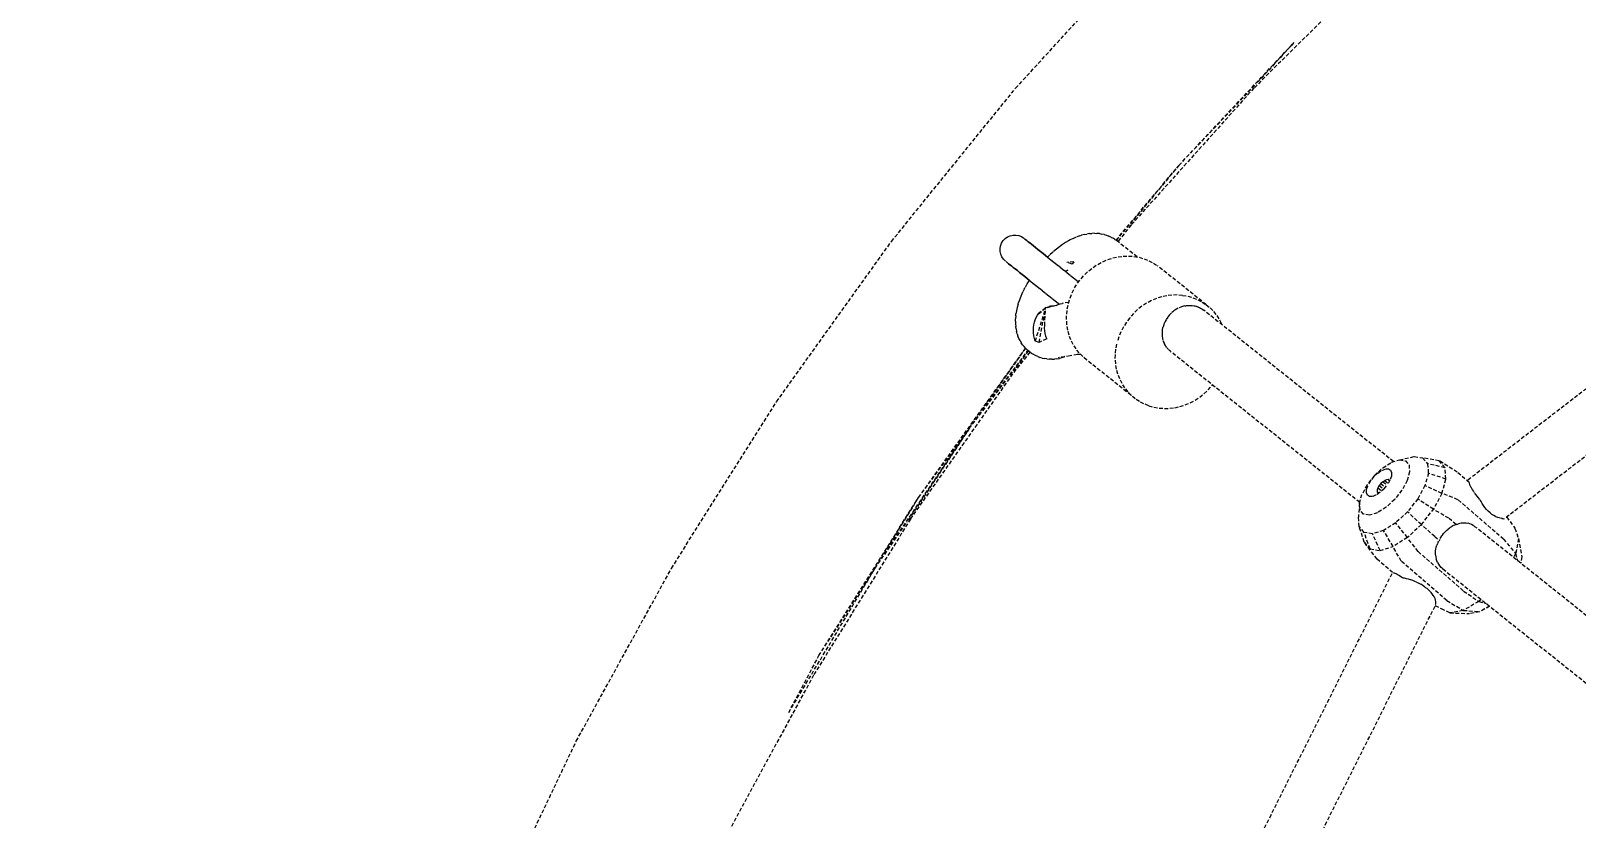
# Model space of a CAD drawing. Header units: millimetres. Extents: x -3111 to 2953, y -2449 to 2811.
# Drawn here: x -868 to -343, y 671 to 938 of the extents above; entities that cross this region are included whole.
import ezdxf

# ---------------------------------------------------------------- set-up
doc = ezdxf.new("R2010")
doc.units = ezdxf.units.MM
doc.linetypes.add('HIDDEN', pattern=[1.905, 1.27, -0.635])
for name, color, linetype in [('DIKOM_ЗОНА', 90, 'Continuous'), ('DIKOM_ОБЪЕКТ', 7, 'Continuous'), ('DIKOM_РАЗМЕР_ЗОНА', 7, 'Continuous'), ('DIKOM_РАЗМЕР_ОБЪЕКТА', 7, 'Continuous')]:
    doc.layers.add(name, color=color, linetype=linetype)
doc.styles.add('style1', font='arialbd.ttf', dxfattribs={"width": 0.8})
doc.dimstyles.new('1-50', dxfattribs={"dimtxt": 300, "dimasz": 200, "dimexe": 100, "dimexo": 0, "dimgap": 100, "dimtad": 1, "dimtxsty": 'style1', "dimcen": 200, "dimclrd": 7, "dimclre": 7, "dimclrt": 7, "dimadec": 1, "dimazin": 2, "dimtfac": 1, "dimtmove": 0, "dimatfit": 2, "dimfxl": 0, "dimlwd": 25, "dimlwe": 18, "dimarcsym": 0})

# ---------------------------------------------------------------- blocks, each defined once
blk = doc.blocks.new('*D0')
at = {"layer": 'Defpoints', "color": 0, "transparency": 16777216}
for p in [(1362.98, 623.05), (-717.19, -260.39)]:
    blk.add_point(p, dxfattribs=at)
at = {"layer": 'DIKOM_РАЗМЕР_ОБЪЕКТА', "color": 7, "lineweight": 25, "transparency": 16777216}
for p, q in [((1362.98, 623.05), (2780.32, 1224.99)), ((-533.11, -182.21), (1178.9, 544.87))]:
    blk.add_line(p, q, dxfattribs=at)
at = {"layer": 'DIKOM_РАЗМЕР_ОБЪЕКТА', "color": 7, "transparency": 16777216}
for points in [[(1165.87, 575.55), (1191.93, 514.19), (1362.98, 623.05)], [(-546.14, -151.53), (-520.08, -212.89), (-717.19, -260.39)]]:
    blk.add_solid(points, dxfattribs=at)
at = {"layer": 'DIKOM_РАЗМЕР_ОБЪЕКТА', "color": 7, "transparency": 16777216, "insert": (2050.93, 1228.64), "char_height": 300, "attachment_point": 5, "rotation": 23.0107, "style": 'style1'}
blk.add_mtext('{\\fArial|b0|i0|c204|p34;\\H1.16667x;∅2260}', dxfattribs=at)
blk = doc.blocks.new('*D1')
at = {"layer": 'Defpoints', "color": 0, "transparency": 16777216}
for p in [(302.22, 2811.22), (-2635.43, -2447.87), (386.74, -2447.87)]:
    blk.add_point(p, dxfattribs=at)
at = {"layer": 'DIKOM_РАЗМЕР_ЗОНА', "color": 7, "lineweight": 18, "transparency": 16777216}
for p, q in [((302.22, 2811.22), (-2735.43, 2811.22)), ((386.74, -2447.87), (-2735.43, -2447.87))]:
    blk.add_line(p, q, dxfattribs=at)
at = {"layer": 'DIKOM_РАЗМЕР_ЗОНА', "color": 7, "lineweight": 25, "transparency": 16777216}
blk.add_line((-2635.43, 2611.22), (-2635.43, -2247.87), dxfattribs=at)
at = {"layer": 'DIKOM_РАЗМЕР_ЗОНА', "color": 7, "transparency": 16777216}
for points in [[(-2668.76, 2611.22), (-2602.09, 2611.22), (-2635.43, 2811.22)], [(-2668.76, -2247.87), (-2602.09, -2247.87), (-2635.43, -2447.87)]]:
    blk.add_solid(points, dxfattribs=at)
at = {"layer": 'DIKOM_РАЗМЕР_ЗОНА', "color": 7, "transparency": 16777216, "insert": (-2914.13, 265.93), "char_height": 300, "attachment_point": 5, "rotation": 90, "style": 'style1'}
blk.add_mtext('{\\fArial|b0|i0|c204|p34;\\H1.16667x;5260}', dxfattribs=at)

msp = doc.modelspace()

# ---------------------------------------------------------------- linework, layer by layer
at = {"layer": 'DIKOM_ЗОНА', "color": 3, "lineweight": 15}
msp.add_circle((322.894, 181.327), 2629.975, dxfattribs=at)
at = {"layer": 'DIKOM_ОБЪЕКТ', "color": 7, "linetype": 'HIDDEN', "lineweight": 15}
for p, q in [((-84.198, 1013.618), (-379.678, 785.747)), ((-75.78, 997.38), (-366.757, 772.981)), ((-533.098, 919.02), (-487.893, 968.434)), ((-407.762, 963.026), (-452.124, 919.066)), ((-477.623, 892.823), (-438.518, 934.524)), ((-438.518, 934.524), (-451.498, 920.361)), ((-575.296, 867.015), (-533.098, 919.02)), ((-452.124, 919.066), (-493.845, 872.594)), ((-477.623, 892.823), (-451.498, 920.361)), ((-499.006, 867.431), (-477.623, 892.823)), ((-477.623, 892.823), (-493.888, 873.225)), ((-498.892, 867.352), (-493.888, 873.225)), ((-493.845, 872.594), (-498.351, 866.944)), ((-614.339, 812.602), (-575.296, 867.015)), ((-537.878, 866.44), (-537.315, 867.321)), ((-537.315, 867.321), (-536.642, 868.015)), ((-536.642, 868.015), (-535.836, 868.574)), ((-535.836, 868.574), (-534.936, 868.964)), ((-534.936, 868.964), (-533.977, 869.171)), ((-533.977, 869.171), (-532.995, 869.187)), ((-532.995, 869.187), (-532.03, 869.011)), ((-532.03, 869.011), (-531.118, 868.65)), ((-531.118, 868.65), (-530.294, 868.117)), ((-530.125, 867.983), (-529.916, 867.816)), ((-529.916, 867.816), (-530.125, 867.983)), ((-529.916, 867.816), (-529.624, 867.583)), ((-529.624, 867.583), (-529.916, 867.816)), ((-529.624, 867.583), (-529.252, 867.286)), ((-529.252, 867.286), (-529.624, 867.583)), ((-529.252, 867.286), (-528.802, 866.928)), ((-528.802, 866.928), (-529.252, 867.286)), ((-528.802, 866.928), (-528.277, 866.509)), ((-528.277, 866.509), (-528.802, 866.928)), ((-528.277, 866.509), (-527.68, 866.033)), ((-527.68, 866.033), (-528.277, 866.509)), ((-516.125, 866.626), (-517.157, 865.959)), ((-515.109, 867.214), (-516.125, 866.626)), ((-514.584, 867.509), (-515.109, 867.214)), ((-513.551, 868.033), (-514.584, 867.509)), ((-513.551, 868.033), (-512.334, 868.559)), ((-511.323, 868.912), (-512.334, 868.559)), ((-511.323, 868.912), (-510.657, 869.133)), ((-509.66, 869.391), (-510.657, 869.133)), ((-509.66, 869.391), (-508.938, 869.53)), ((-507.967, 869.685), (-508.938, 869.53)), ((-507.967, 869.685), (-507.207, 869.737)), ((-506.273, 869.78), (-507.207, 869.737)), ((-506.273, 869.78), (-505.489, 869.741)), ((-504.605, 869.668), (-505.489, 869.741)), ((-504.605, 869.668), (-503.814, 869.535)), ((-502.991, 869.341), (-503.814, 869.535)), ((-502.991, 869.341), (-502.207, 869.116)), ((-502.207, 869.116), (-501.453, 868.803)), ((-500.695, 868.483), (-501.453, 868.803)), ((-500.695, 868.483), (-499.975, 868.085)), ((-499.35, 867.674), (-499.975, 868.085)), ((-499.35, 867.674), (-498.628, 867.166)), ((-491.828, 861.742), (-498.628, 867.166)), ((-538.389, 864.622), (-538.245, 865.462)), ((-538.374, 863.641), (-538.389, 864.622)), ((-538.169, 862.682), (-538.374, 863.641)), ((-538.245, 865.462), (-537.878, 866.44)), ((-537.78, 861.781), (-538.169, 862.682)), ((-537.223, 860.974), (-537.78, 861.781)), ((-527.68, 866.033), (-527.014, 865.502)), ((-527.014, 865.502), (-527.68, 866.033)), ((-527.014, 865.502), (-526.285, 864.92)), ((-526.285, 864.92), (-527.014, 865.502)), ((-526.285, 864.92), (-525.496, 864.291)), ((-525.496, 864.291), (-526.285, 864.92)), ((-525.496, 864.291), (-524.652, 863.618)), ((-524.652, 863.618), (-525.496, 864.291)), ((-524.652, 863.618), (-523.758, 862.905)), ((-523.758, 862.905), (-524.652, 863.618)), ((-523.758, 862.905), (-522.82, 862.157)), ((-522.82, 862.157), (-523.758, 862.905)), ((-522.82, 862.157), (-521.844, 861.379)), ((-522.251, 861.703), (-522.82, 862.157)), ((-521.548, 862.389), (-522.251, 861.703)), ((-521.844, 861.379), (-520.836, 860.575)), ((-520.551, 863.294), (-521.548, 862.389)), ((-520.299, 863.515), (-520.551, 863.294)), ((-519.251, 864.398), (-520.299, 863.515)), ((-518.201, 865.215), (-519.251, 864.398)), ((-517.157, 865.959), (-518.201, 865.215)), ((-501.761, 860.859), (-500.02, 861.422)), ((-500.02, 861.422), (-498.293, 861.8)), ((-498.293, 861.8), (-496.544, 862.009)), ((-496.544, 862.009), (-494.773, 862.052)), ((-494.773, 862.052), (-492.978, 861.927)), ((-492.978, 861.927), (-491.16, 861.635)), ((-491.16, 861.635), (-489.413, 861.114)), ((-536.518, 860.29), (-537.223, 860.974)), ((-536.35, 860.156), (-536.14, 859.989)), ((-536.14, 859.989), (-536.35, 860.156)), ((-536.14, 859.989), (-535.849, 859.756)), ((-535.849, 859.756), (-536.14, 859.989)), ((-535.849, 859.756), (-535.477, 859.46)), ((-535.477, 859.46), (-535.849, 859.756)), ((-535.477, 859.46), (-535.028, 859.102)), ((-535.028, 859.102), (-535.477, 859.46)), ((-535.028, 859.102), (-534.503, 858.683)), ((-534.503, 858.683), (-535.028, 859.102)), ((-534.503, 858.683), (-533.906, 858.207)), ((-533.906, 858.207), (-534.503, 858.683)), ((-533.906, 858.207), (-533.241, 857.677)), ((-533.241, 857.677), (-533.906, 858.207)), ((-533.241, 857.677), (-532.512, 857.096)), ((-532.512, 857.096), (-533.241, 857.677)), ((-532.512, 857.096), (-531.724, 856.467)), ((-531.724, 856.467), (-532.512, 857.096)), ((-531.724, 856.467), (-530.881, 855.794)), ((-530.881, 855.794), (-531.724, 856.467)), ((-520.836, 860.575), (-519.802, 859.75)), ((-519.802, 859.75), (-518.748, 858.909)), ((-518.748, 858.909), (-517.68, 858.058)), ((-517.68, 858.058), (-516.606, 857.202)), ((-516.606, 857.202), (-515.532, 856.345)), ((-516.322, 856.976), (-515.35, 857.274)), ((-515.35, 857.274), (-516.112, 856.808)), ((-513.283, 860.143), (-515.717, 859.889)), ((-513.903, 859.347), (-515.717, 859.889)), ((-515.532, 856.345), (-514.465, 855.494)), ((-513.283, 860.143), (-513.903, 859.347)), ((-509.578, 855.769), (-508.198, 857.074)), ((-508.198, 857.074), (-506.745, 858.216)), ((-506.745, 858.216), (-505.168, 859.234)), ((-505.168, 859.234), (-503.492, 860.122)), ((-503.492, 860.122), (-501.761, 860.859)), ((-489.413, 861.114), (-487.781, 860.456)), ((-487.781, 860.456), (-486.266, 859.664)), ((-486.266, 859.664), (-484.866, 858.735)), ((-468.293, 845.519), (-484.866, 858.735)), ((-530.881, 855.794), (-529.988, 855.082)), ((-529.988, 855.082), (-530.881, 855.794)), ((-530.11, 851.027), (-530.709, 849.813)), ((-530.11, 851.027), (-529.938, 851.344)), ((-529.988, 855.082), (-529.051, 854.335)), ((-529.051, 854.335), (-529.988, 855.082)), ((-529.304, 852.516), (-529.938, 851.344)), ((-528.612, 853.69), (-529.304, 852.516)), ((-529.051, 854.335), (-528.075, 853.557)), ((-528.487, 853.886), (-529.051, 854.335)), ((-528.487, 853.886), (-528.612, 853.69)), ((-528.075, 853.557), (-527.068, 852.754)), ((-527.068, 852.754), (-526.034, 851.93)), ((-526.034, 851.93), (-524.981, 851.09)), ((-524.981, 851.09), (-523.914, 850.239)), ((-514.465, 855.494), (-513.411, 854.654)), ((-513.874, 849.552), (-513.033, 851.209)), ((-513.411, 854.654), (-512.377, 853.829)), ((-513.033, 851.209), (-512.029, 852.798)), ((-512.377, 853.829), (-511.673, 853.268)), ((-512.029, 852.798), (-510.867, 854.331)), ((-510.867, 854.331), (-509.578, 855.769)), ((-532.253, 845.752), (-532.578, 844.604)), ((-532.253, 845.752), (-532.09, 846.305)), ((-531.702, 847.445), (-532.09, 846.305)), ((-531.241, 848.617), (-531.702, 847.445)), ((-530.709, 849.813), (-531.241, 848.617)), ((-523.914, 850.239), (-522.841, 849.383)), ((-522.841, 849.383), (-521.768, 848.528)), ((-521.768, 848.528), (-520.702, 847.677)), ((-520.702, 847.677), (-519.649, 846.837)), ((-519.649, 846.837), (-518.615, 846.013)), ((-519.355, 845.299), (-518.681, 845.616)), ((-518.681, 845.616), (-517.978, 845.846)), ((-518.615, 846.013), (-518.281, 845.747)), ((-517.978, 845.846), (-517.254, 845.986)), ((-515.03, 846.319), (-517.254, 845.986)), ((-515.531, 844.136), (-515.137, 845.969)), ((-515.137, 845.969), (-514.58, 847.79)), ((-514.58, 847.79), (-513.874, 849.552)), ((-488.596, 846.018), (-490.172, 845)), ((-486.92, 846.906), (-488.596, 846.018)), ((-485.189, 847.643), (-486.92, 846.906)), ((-483.448, 848.206), (-485.189, 847.643)), ((-481.72, 848.584), (-483.448, 848.206)), ((-479.971, 848.793), (-481.72, 848.584)), ((-478.2, 848.836), (-479.971, 848.793)), ((-476.405, 848.711), (-478.2, 848.836)), ((-476.405, 848.711), (-474.588, 848.419)), ((-474.588, 848.419), (-472.841, 847.897)), ((-472.841, 847.897), (-471.209, 847.24)), ((-471.209, 847.24), (-469.693, 846.447)), ((-469.693, 846.447), (-468.293, 845.519)), ((-468.293, 845.519), (-467.007, 844.453)), ((-533.08, 841.755), (-533.163, 840.729)), ((-533.162, 839.989), (-533.163, 840.729)), ((-533.08, 841.755), (-532.985, 842.454)), ((-532.823, 843.503), (-532.985, 842.454)), ((-532.578, 844.604), (-532.823, 843.503)), ((-526.687, 839.6), (-526.412, 840.443)), ((-526.412, 840.443), (-526.062, 841.24)), ((-526.405, 833.19), (-522.897, 844.351)), ((-526.062, 841.24), (-525.643, 841.981)), ((-522.897, 844.351), (-525.643, 841.981)), ((-525.643, 841.981), (-525.159, 842.657)), ((-522.897, 844.351), (-525.159, 842.657)), ((-525.092, 832.723), (-522.897, 844.351)), ((-523.225, 838.419), (-522.897, 844.351)), ((-520.912, 844.882), (-523.099, 844.523)), ((-523.099, 844.523), (-521.965, 844.848)), ((-519.355, 845.299), (-522.897, 844.351)), ((-520.386, 845.023), (-521.965, 844.848)), ((-521.965, 844.848), (-521.222, 845.014)), ((-521.388, 845.043), (-520.909, 845.035)), ((-520.158, 845.084), (-521.222, 845.014)), ((-515.785, 840.527), (-515.748, 842.337)), ((-515.651, 838.698), (-515.785, 840.527)), ((-515.748, 842.337), (-515.531, 844.136)), ((-494.294, 841.115), (-495.456, 839.582)), ((-493.006, 842.553), (-494.294, 841.115)), ((-491.625, 843.858), (-493.006, 842.553)), ((-490.172, 845), (-491.625, 843.858)), ((-481.971, 840.432), (-482.294, 839.806)), ((-481.412, 841.301), (-481.898, 840.551)), ((-480.804, 842.063), (-481.362, 841.364)), ((-480.125, 842.761), (-480.749, 842.12)), ((-479.661, 843.157), (-480.03, 842.846)), ((-479.476, 843.313), (-479.661, 843.157)), ((-479.279, 843.463), (-479.476, 843.313)), ((-478.686, 843.87), (-479.279, 843.463)), ((-478.478, 843.997), (-478.686, 843.87)), ((-477.852, 844.34), (-478.478, 843.997)), ((-476.985, 844.718), (-477.481, 844.509)), ((-476.765, 844.798), (-476.985, 844.718)), ((-476.095, 845.001), (-476.765, 844.798)), ((-475.893, 845.054), (-476.095, 845.001)), ((-475.601, 845.109), (-475.893, 845.054)), ((-475.426, 845.143), (-475.213, 845.184)), ((-475.213, 845.183), (-475.009, 845.217)), ((-475.009, 845.217), (-474.327, 845.271)), ((-474.327, 845.271), (-474.123, 845.285)), ((-474.123, 845.285), (-473.922, 845.28)), ((-473.922, 845.28), (-473.644, 845.271)), ((-473.517, 845.267), (-473.246, 845.259)), ((-473.246, 845.259), (-473.049, 845.234)), ((-473.049, 845.234), (-472.386, 845.139)), ((-472.386, 845.139), (-472.194, 845.096)), ((-472.193, 845.096), (-471.89, 845.015)), ((-471.791, 844.989), (-471.553, 844.926)), ((-471.553, 844.926), (-471.366, 844.864)), ((-471.366, 844.864), (-470.753, 844.623)), ((-470.753, 844.622), (-470.574, 844.543)), ((-470.574, 844.543), (-470.318, 844.405)), ((-470.234, 844.36), (-469.997, 844.232)), ((-469.998, 844.232), (-469.827, 844.135)), ((-469.827, 844.135), (-469.669, 844.022)), ((-469.666, 844.019), (-469.132, 843.643)), ((-404.67, 792.236), (-469.133, 843.644)), ((-467.007, 844.453), (-465.815, 843.221)), ((-465.815, 843.221), (-464.732, 841.842)), ((-464.732, 841.842), (-463.783, 840.355)), ((-463.783, 840.355), (-462.995, 838.797)), ((-533.162, 839.989), (-533.158, 838.999)), ((-533.158, 838.999), (-533.066, 838.083)), ((-532.963, 837.294), (-533.066, 838.083)), ((-532.963, 837.294), (-532.777, 836.435)), ((-532.574, 835.644), (-532.777, 836.435)), ((-532.574, 835.644), (-532.292, 834.854)), ((-527.045, 836.88), (-527.006, 837.808)), ((-527.004, 835.944), (-527.045, 836.88)), ((-527.006, 837.808), (-526.886, 838.718)), ((-526.882, 835.01), (-527.004, 835.944)), ((-526.886, 838.718), (-526.687, 839.6)), ((-526.682, 834.089), (-526.882, 835.01)), ((-523.237, 837.518), (-523.225, 838.419)), ((-523.173, 836.613), (-523.237, 837.518)), ((-523.035, 835.712), (-523.173, 836.613)), ((-522.823, 834.826), (-523.035, 835.712)), ((-515.354, 836.898), (-515.651, 838.698)), ((-514.9, 835.174), (-515.354, 836.898)), ((-514.29, 833.562), (-514.9, 835.174)), ((-497.301, 836.336), (-498.007, 834.574)), ((-496.46, 837.993), (-497.301, 836.336)), ((-495.456, 839.582), (-496.46, 837.993)), ((-483.21, 835.22), (-483.235, 835.911)), ((-483.234, 835.911), (-483.223, 836.117)), ((-483.214, 836.244), (-483.174, 836.814)), ((-483.203, 835.014), (-483.21, 835.22)), ((-483.176, 834.809), (-483.203, 835.014)), ((-483.174, 836.815), (-483.139, 837.048)), ((-483.138, 837.047), (-483.016, 837.744)), ((-482.956, 837.977), (-483.016, 837.744)), ((-482.761, 838.664), (-482.956, 837.977)), ((-482.677, 838.895), (-482.761, 838.664)), ((-482.412, 839.563), (-482.677, 838.895)), ((-482.303, 839.789), (-482.412, 839.563)), ((-566.052, 780.078), (-529.722, 830.711)), ((-548.885, 803.465), (-529.715, 830.702)), ((-548.885, 803.465), (-528.897, 829.95)), ((-528.794, 829.857), (-533.413, 823.662)), ((-531.988, 834.077), (-532.292, 834.854)), ((-531.595, 833.341), (-531.988, 834.077)), ((-531.595, 833.341), (-531.21, 832.622)), ((-530.727, 831.928), (-531.21, 832.622)), ((-530.727, 831.928), (-530.246, 831.303)), ((-529.682, 830.665), (-530.246, 831.303)), ((-529.682, 830.665), (-529.108, 830.143)), ((-528.528, 829.616), (-529.108, 830.143)), ((-526.405, 833.19), (-526.682, 834.089)), ((-525.092, 832.723), (-526.405, 833.19)), ((-522.54, 833.963), (-525.092, 832.723)), ((-522.54, 833.963), (-522.823, 834.826)), ((-513.502, 832.004), (-514.29, 833.562)), ((-512.553, 830.517), (-513.502, 832.004)), ((-511.47, 829.138), (-512.553, 830.517)), ((-499.175, 829.121), (-498.959, 830.92)), ((-498.959, 830.92), (-498.565, 832.753)), ((-498.007, 834.574), (-498.565, 832.753)), ((-483.078, 834.132), (-483.176, 834.809)), ((-483.032, 833.931), (-483.078, 834.132)), ((-482.908, 833.453), (-483.032, 833.931)), ((-482.797, 833.082), (-482.862, 833.277)), ((-482.556, 832.457), (-482.797, 833.082)), ((-482.472, 832.27), (-482.556, 832.457)), ((-482.164, 831.682), (-482.465, 832.258)), ((-482.06, 831.504), (-482.164, 831.682)), ((-481.792, 831.111), (-482.06, 831.503)), ((-481.567, 830.793), (-481.689, 830.96)), ((-481.135, 830.3), (-481.566, 830.793)), ((-480.512, 829.71), (-480.996, 830.146)), ((-480.358, 829.572), (-480.514, 829.711)), ((-528.267, 829.43), (-532.783, 823.767)), ((-527.796, 829.093), (-528.528, 829.616)), ((-527.796, 829.093), (-527.136, 828.68)), ((-526.39, 828.27), (-527.136, 828.68)), ((-525.602, 827.949), (-526.39, 828.27)), ((-525.602, 827.949), (-524.871, 827.652)), ((-524.059, 827.428), (-524.871, 827.652)), ((-524.059, 827.428), (-523.263, 827.246)), ((-522.442, 827.121), (-523.263, 827.246)), ((-522.442, 827.121), (-521.591, 827.051)), ((-520.779, 827.026), (-521.591, 827.051)), ((-520.779, 827.026), (-519.883, 827.065)), ((-519.097, 827.138), (-519.883, 827.065)), ((-519.097, 827.138), (-518.168, 827.279)), ((-514.521, 828.205), (-518.668, 827.497)), ((-517.425, 827.446), (-518.168, 827.279)), ((-516.705, 827.707), (-517.425, 827.446)), ((-516.345, 827.894), (-516.705, 827.707)), ((-512.066, 828.572), (-514.521, 828.205)), ((-510.963, 828.613), (-512.616, 828.551)), ((-510.278, 827.905), (-511.47, 829.138)), ((-508.992, 826.839), (-510.278, 827.905)), ((-492.42, 813.623), (-508.992, 826.839)), ((-499.212, 827.31), (-499.175, 829.121)), ((-499.079, 825.482), (-499.212, 827.31)), ((-498.781, 823.682), (-499.079, 825.482)), ((-416.168, 778.383), (-480.356, 829.571)), ((-568.806, 772.752), (-532.783, 823.767)), ((-548.885, 803.465), (-533.413, 823.662)), ((-498.327, 821.958), (-498.781, 823.682)), ((-497.717, 820.346), (-498.327, 821.958)), ((-496.93, 818.788), (-497.717, 820.346)), ((-495.98, 817.3), (-496.93, 818.788)), ((-494.897, 815.921), (-495.98, 817.3)), ((-493.705, 814.689), (-494.897, 815.921)), ((-492.42, 813.623), (-493.705, 814.689)), ((-472.117, 813.124), (-470.54, 814.143)), ((-470.54, 814.143), (-469.087, 815.284)), ((-469.087, 815.284), (-467.706, 816.589)), ((-467.706, 816.589), (-466.418, 818.027)), ((-466.418, 818.027), (-466.216, 818.295)), ((-650.09, 755.97), (-614.339, 812.602)), ((-491.019, 812.695), (-492.42, 813.623)), ((-489.504, 811.902), (-491.019, 812.695)), ((-487.872, 811.245), (-489.504, 811.902)), ((-487.872, 811.245), (-486.125, 810.723)), ((-486.125, 810.723), (-484.307, 810.431)), ((-484.307, 810.431), (-482.512, 810.306)), ((-482.512, 810.306), (-480.741, 810.349)), ((-480.741, 810.349), (-478.993, 810.559)), ((-478.993, 810.559), (-477.265, 810.936)), ((-477.265, 810.936), (-475.523, 811.5)), ((-475.523, 811.5), (-473.792, 812.236)), ((-473.792, 812.236), (-472.117, 813.124)), ((-580.839, 756.063), (-548.885, 803.465)), ((-548.885, 803.465), (-569.934, 771.846)), ((-566.052, 780.078), (-548.885, 803.465)), ((-402.66, 792.85), (-397.65, 793.963)), ((-397.65, 793.963), (-394.778, 793.52)), ((-389.142, 792.522), (-394.778, 793.52)), ((-394.778, 793.52), (-393.106, 791.552)), ((-410.042, 788.366), (-411.347, 787.144)), ((-411.173, 787.527), (-408.284, 790.186)), ((-410.042, 788.366), (-408.692, 789.269)), ((-408.692, 789.269), (-407.432, 789.765)), ((-408.284, 790.186), (-405.328, 792.035)), ((-407.432, 789.765), (-406.382, 789.803)), ((-406.382, 789.803), (-405.65, 789.379)), ((-405.65, 789.379), (-405.306, 788.536)), ((-405.306, 788.536), (-405.383, 787.354)), ((-405.328, 792.035), (-402.66, 792.85)), ((-402.66, 792.85), (-400.603, 792.533)), ((-400.603, 792.533), (-399.405, 791.122)), ((-399.21, 788.788), (-400.042, 785.812)), ((-399.405, 791.122), (-399.21, 788.788)), ((-392.834, 788.293), (-393.995, 784.139)), ((-387.165, 790.194), (-393.106, 791.552)), ((-393.106, 791.552), (-392.834, 788.293)), ((-386.843, 786.341), (-392.834, 788.293)), ((-383.021, 788.64), (-389.142, 792.522)), ((-387.165, 790.194), (-389.142, 792.522)), ((-386.843, 786.341), (-387.165, 790.194)), ((-378.96, 785.126), (-383.021, 788.64)), ((-413.646, 784.378), (-415.403, 781.119)), ((-413.905, 781.652), (-413.828, 782.835)), ((-413.828, 782.835), (-413.337, 784.237)), ((-411.173, 787.527), (-413.646, 784.378)), ((-412.482, 785.722), (-413.337, 784.237)), ((-411.347, 787.144), (-412.482, 785.722)), ((-410.202, 782.701), (-410.24, 782.119)), ((-409.96, 783.391), (-410.202, 782.701)), ((-409.539, 784.122), (-409.96, 783.391)), ((-409.96, 783.391), (-408.679, 782.282)), ((-408.981, 784.821), (-409.539, 784.122)), ((-409.539, 784.122), (-407.964, 782.951)), ((-407.864, 783.045), (-409.169, 781.823)), ((-408.339, 785.422), (-408.981, 784.821)), ((-408.981, 784.821), (-407.481, 783.524)), ((-408.339, 785.422), (-407.675, 785.867)), ((-408.339, 785.422), (-406.863, 784.299)), ((-407.864, 783.045), (-406.729, 784.467)), ((-407.055, 786.111), (-407.675, 785.867)), ((-407.675, 785.867), (-406.505, 784.855)), ((-406.538, 786.13), (-407.055, 786.111)), ((-405.874, 785.952), (-406.729, 784.467)), ((-406.178, 785.921), (-406.538, 786.13)), ((-406.538, 786.13), (-406.113, 785.762)), ((-406.059, 785.63), (-406.178, 785.921)), ((-405.383, 787.354), (-405.874, 785.952)), ((-401.8, 782.553), (-404.272, 779.404)), ((-400.042, 785.812), (-401.8, 782.553)), ((-393.995, 784.139), (-396.449, 779.59)), ((-388.215, 781.429), (-393.995, 784.139)), ((-388.215, 781.429), (-386.843, 786.341)), ((-378.896, 784.901), (-378.96, 785.126)), ((-378.751, 784.504), (-378.892, 784.885)), ((-378.566, 784.079), (-378.745, 784.487)), ((-378.34, 783.629), (-378.558, 784.063)), ((-378.078, 783.152), (-378.332, 783.612)), ((-377.78, 782.651), (-378.068, 783.135)), ((-377.449, 782.131), (-377.77, 782.635)), ((-599.961, 726.364), (-566.052, 780.078)), ((-580.839, 756.063), (-566.052, 780.078)), ((-416.236, 778.143), (-416.598, 773.434)), ((-416.236, 778.143), (-415.403, 781.119)), ((-416.04, 775.808), (-416.236, 778.143)), ((-413.56, 780.809), (-413.905, 781.652)), ((-412.829, 780.386), (-413.56, 780.809)), ((-411.779, 780.424), (-412.829, 780.386)), ((-410.518, 780.919), (-411.779, 780.424)), ((-409.169, 781.823), (-410.518, 780.919)), ((-410.24, 782.119), (-410.07, 781.704)), ((-410.24, 782.119), (-409.58, 781.548)), ((-410.07, 781.704), (-409.71, 781.496)), ((-404.272, 779.404), (-407.161, 776.744)), ((-396.449, 779.59), (-399.9, 775.194)), ((-391.117, 776.05), (-396.449, 779.59)), ((-388.215, 781.429), (-391.117, 776.05)), ((-382.77, 779.324), (-388.215, 781.429)), ((-367.29, 765.931), (-382.77, 779.324)), ((-377.176, 781.728), (-377.439, 782.115)), ((-376.693, 781.048), (-377.075, 781.581)), ((-376.271, 780.486), (-376.682, 781.033)), ((-375.823, 779.915), (-376.261, 780.471)), ((-375.348, 779.339), (-375.812, 779.901)), ((-375.09, 779.041), (-375.336, 779.326)), ((-374.921, 778.703), (-375.09, 779.041)), ((-374.533, 778.019), (-374.913, 778.688)), ((-374.11, 777.348), (-374.525, 778.005)), ((-373.653, 776.695), (-374.101, 777.335)), ((-568.806, 772.752), (-601.793, 719.72)), ((-416.326, 770.176), (-416.598, 773.434)), ((-414.842, 774.398), (-416.04, 775.808)), ((-412.785, 774.081), (-414.842, 774.398)), ((-410.117, 774.896), (-412.785, 774.081)), ((-407.161, 776.744), (-410.117, 774.896)), ((-399.9, 775.194), (-403.932, 771.483)), ((-395.198, 770.852), (-399.9, 775.194)), ((-395.198, 770.852), (-391.117, 776.05)), ((-385.89, 773.006), (-391.117, 776.05)), ((-383.4, 770.852), (-385.89, 773.006)), ((-373.076, 776.008), (-373.644, 776.683)), ((-372.474, 775.383), (-373.064, 775.996)), ((-371.858, 774.827), (-372.462, 775.371)), ((-371.233, 774.348), (-371.846, 774.817)), ((-370.601, 773.957), (-371.219, 774.339)), ((-369.972, 773.648), (-370.587, 773.949)), ((-369.957, 773.641), (-369.352, 773.41)), ((-369.336, 773.405), (-368.75, 773.251)), ((-368.733, 773.248), (-368.336, 773.197)), ((-368.201, 773.133), (-367.832, 772.991)), ((-367.821, 772.987), (-367.487, 772.895)), ((-367.476, 772.894), (-367.185, 772.861)), ((-367.175, 772.862), (-366.933, 772.894)), ((-366.19, 773.419), (-363.395, 769.639)), ((-580.839, 756.063), (-569.934, 771.846)), ((-414.62, 764.918), (-416.326, 770.176)), ((-414.653, 768.207), (-416.326, 770.176)), ((-412.643, 762.59), (-414.653, 768.207)), ((-411.782, 767.765), (-414.653, 768.207)), ((-408.059, 768.902), (-411.782, 767.765)), ((-409.248, 762.067), (-411.782, 767.765)), ((-403.932, 771.483), (-408.059, 768.902)), ((-404.845, 763.412), (-408.059, 768.902)), ((-399.966, 766.463), (-403.932, 771.483)), ((-395.198, 770.852), (-399.966, 766.463)), ((-390.647, 766.82), (-395.198, 770.852)), ((-390.647, 766.82), (-389.091, 765.473)), ((-388.593, 766.463), (-388.266, 767.02)), ((-388.266, 767.02), (-388.071, 767.288)), ((-388.071, 767.288), (-387.693, 767.81)), ((-387.693, 767.81), (-387.475, 768.057)), ((-387.475, 768.057), (-387.051, 768.536)), ((-387.051, 768.536), (-386.702, 768.877)), ((-386.691, 768.887), (-386.145, 769.355)), ((-386.108, 769.385), (-385.534, 769.803)), ((-385.497, 769.828), (-384.9, 770.193)), ((-384.248, 770.524), (-384.864, 770.213)), ((-383.585, 770.794), (-384.213, 770.538)), ((-383.4, 770.852), (-383.585, 770.794)), ((-383.4, 770.852), (-383.007, 771.04)), ((-382.979, 771.053), (-382.411, 771.258)), ((-382.384, 771.267), (-381.803, 771.411)), ((-381.728, 771.423), (-381.19, 771.498)), ((-381.166, 771.498), (-380.575, 771.516)), ((-380.575, 771.516), (-379.98, 771.469)), ((-379.959, 771.467), (-379.362, 771.352)), ((-378.748, 771.164), (-379.344, 771.348)), ((-378.143, 770.902), (-378.731, 771.157)), ((-377.555, 770.567), (-378.128, 770.893)), ((-376.984, 770.158), (-377.541, 770.557)), ((-276.502, 690.026), (-376.986, 770.159)), ((-363.395, 769.639), (-362.232, 766.104)), ((-410.267, 759.121), (-414.62, 764.918)), ((-414.62, 764.918), (-412.643, 762.59)), ((-412.643, 762.59), (-409.248, 762.067)), ((-409.248, 762.067), (-404.845, 763.412)), ((-399.966, 766.463), (-404.845, 763.412)), ((-402.036, 758.451), (-404.845, 763.412)), ((-396.317, 761.709), (-399.966, 766.463)), ((-396.317, 761.709), (-380.837, 748.316)), ((-390.437, 761.226), (-390.399, 761.877)), ((-390.394, 761.906), (-390.295, 762.559)), ((-390.295, 762.559), (-390.134, 763.214)), ((-390.124, 763.25), (-389.901, 763.904)), ((-389.885, 763.942), (-389.6, 764.587)), ((-389.58, 764.627), (-389.234, 765.257)), ((-389.207, 765.298), (-389.091, 765.474)), ((-389.091, 765.474), (-388.87, 765.965)), ((-388.767, 766.15), (-388.593, 766.463)), ((-367.29, 765.931), (-363.163, 761.032)), ((-362.232, 766.104), (-363.163, 761.032)), ((-362.232, 766.104), (-361.064, 759.926)), ((-404.976, 754.543), (-410.267, 759.121)), ((-386.557, 745.058), (-402.036, 758.451)), ((-390.415, 760.549), (-390.439, 761.198)), ((-390.414, 760.523), (-390.328, 759.88)), ((-390.324, 759.857), (-390.196, 759.312)), ((-389.959, 758.594), (-390.17, 759.207)), ((-389.675, 757.979), (-389.95, 758.574)), ((-389.324, 757.389), (-389.665, 757.961)), ((-388.908, 756.83), (-389.313, 757.373)), ((-388.428, 756.308), (-388.895, 756.815)), ((-387.9, 755.841), (-388.429, 756.309)), ((-363.163, 761.032), (-363.835, 759.672)), ((-363.163, 761.032), (-362.486, 758.596)), ((-361.064, 759.926), (-361.458, 757.777)), ((-682.424, 697.321), (-650.09, 755.97)), ((-610.219, 707.022), (-580.839, 756.063)), ((-599.961, 726.364), (-580.839, 756.063)), ((-572.35, 421.056), (-405.002, 754.565)), ((-404.765, 754.566), (-404.523, 754.507)), ((-404.421, 754.468), (-404.182, 754.376)), ((-404.167, 754.369), (-403.848, 754.222)), ((-403.832, 754.214), (-403.476, 754.03)), ((-403.459, 754.021), (-403.068, 753.804)), ((-403.051, 753.794), (-402.626, 753.543)), ((-402.608, 753.532), (-402.151, 753.251)), ((-402.132, 753.239), (-401.645, 752.929)), ((-401.472, 752.816), (-401.028, 752.752)), ((-401.005, 752.747), (-400.353, 752.615)), ((-400.332, 752.61), (-399.663, 752.44)), ((-399.642, 752.435), (-398.958, 752.231)), ((-398.939, 752.224), (-398.247, 751.984)), ((-398.228, 751.976), (-397.535, 751.697)), ((-397.516, 751.689), (-396.97, 751.438)), ((-396.808, 751.363), (-396.119, 751.012)), ((-396.102, 751.003), (-395.419, 750.621)), ((-387.885, 755.828), (-286.683, 675.122)), ((-394.729, 750.204), (-395.403, 750.612)), ((-393.972, 749.674), (-394.712, 750.192)), ((-393.536, 749.334), (-393.956, 749.662)), ((-393.268, 749.125), (-393.536, 749.334)), ((-392.626, 748.56), (-393.253, 749.112)), ((-392.054, 747.986), (-392.612, 748.547)), ((-391.56, 747.407), (-392.041, 747.973)), ((-391.143, 746.835), (-391.549, 747.392)), ((-390.803, 746.278), (-391.133, 746.82)), ((-390.551, 745.742), (-390.794, 746.262)), ((-390.38, 745.223), (-390.544, 745.726)), ((-380.837, 748.316), (-375.678, 744.758)), ((-555.17, 415.16), (-390.371, 743.587)), ((-390.468, 743.394), (-388.567, 742.366)), ((-390.281, 744.718), (-390.375, 745.206)), ((-390.371, 743.587), (-390.268, 743.877)), ((-390.267, 744.37), (-390.279, 744.7)), ((-390.254, 743.927), (-390.242, 744.255)), ((-385.489, 740.908), (-388.567, 742.366)), ((-386.557, 745.058), (-380.963, 741.748)), ((-380.963, 741.748), (-385.489, 740.908)), ((-385.489, 740.908), (-378.857, 740.649)), ((-375.678, 744.758), (-380.963, 741.748)), ((-380.963, 741.748), (-375.394, 741.292)), ((-375.394, 741.292), (-378.857, 740.649)), ((-374.892, 745.466), (-375.678, 744.758)), ((-375.678, 744.758), (-373.152, 744.079)), ((-372.048, 743.198), (-375.394, 741.292)), ((-371.941, 743.113), (-375.394, 741.292)), ((-610.219, 707.022), (-599.961, 726.364)), ((-601.793, 719.72), (-631.629, 664.853)), ((-711.226, 636.859), (-682.424, 697.321))]:
    msp.add_line(p, q, dxfattribs=at)

# ---------------------------------------------------------------- dimensions: what is measured, and where the dimension line sits
at = {"layer": 'DIKOM_РАЗМЕР_ЗОНА'}
dim = msp.add_linear_dim(base=(-2635.426, -2447.873), p1=(302.219, 2811.221), p2=(386.738, -2447.873), angle=90, text='{\\fArial|b0|i0|c204|p34;\\H1.16667x;5260}', dimstyle='1-50', dxfattribs=at)
dim.commit()
dim.dimension.update_dxf_attribs({"geometry": '*D1', "text_midpoint": (-2635.426, 265.934), "dimtype": 160})
at = {"layer": 'DIKOM_РАЗМЕР_ОБЪЕКТА'}
dim = msp.add_diameter_dim_2p(p1=(-717.193, -260.394), p2=(1362.983, 623.048), text='{\\fArial|b0|i0|c204|p34;\\H1.16667x;<>}', dimstyle='1-50', dxfattribs=at)
dim.commit()
dim.dimension.update_dxf_attribs({"geometry": '*D0', "text_midpoint": (2163.697, 963.108), "dimtype": 163})

doc.saveas('drawing.dxf')
